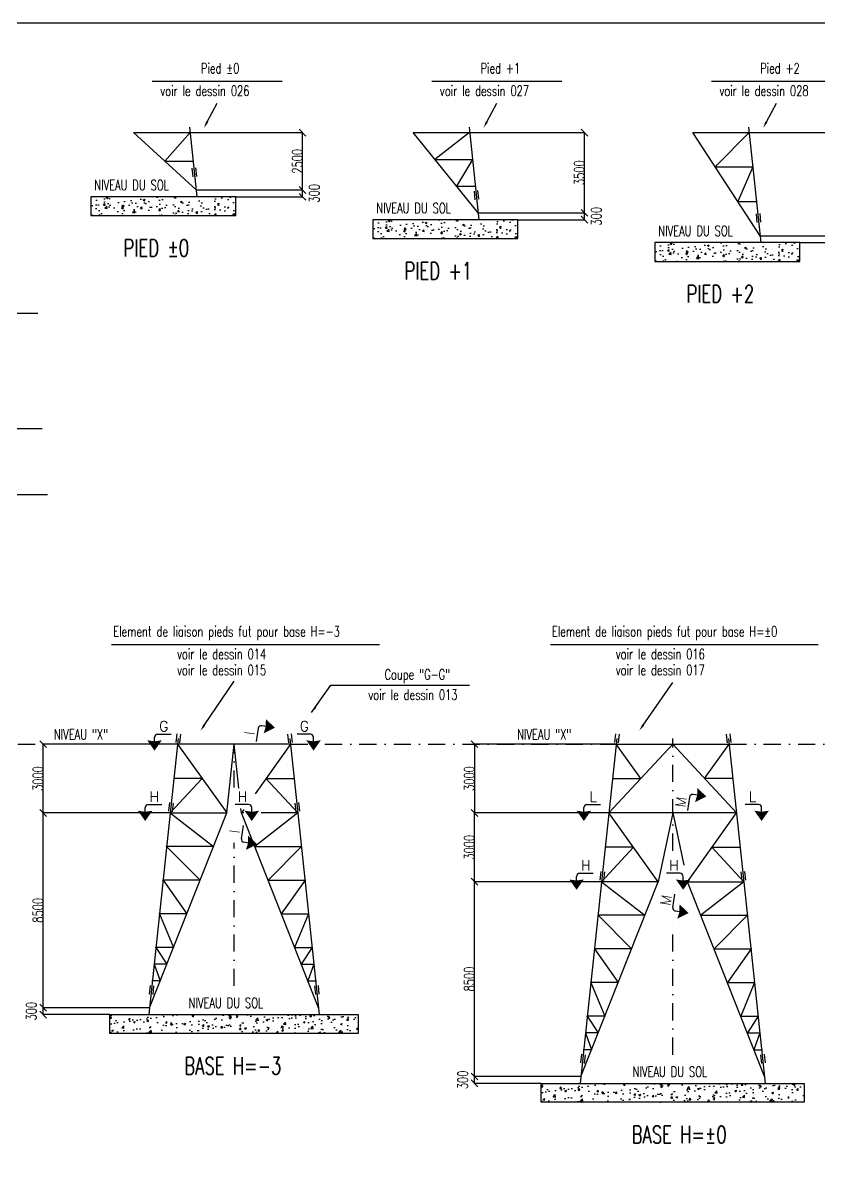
# Model space of a CAD drawing. Header units: metres. Extents: x 3750 to 162459, y 750 to 86850.
# Drawn here: x 44023 to 78731, y 36508 to 86850 of the extents above; entities that cross this region are included whole.
import ezdxf
from ezdxf.enums import TextEntityAlignment as Align

# ---------------------------------------------------------------- set-up
doc = ezdxf.new("R2010")
doc.units = ezdxf.units.M
doc.header["$LTSCALE"] = 1500
for name, pattern in [('DASHDOT', [1, 0.5, -0.25, 0, -0.25]), ('TRATTEGGIATA', [19.05, 12.7, -6.35]), ('TRATTOPUNTO', [25.4, 12.7, -6.35, 0, -6.35])]:
    doc.linetypes.add(name, pattern=pattern)
for name, color, linetype in [('ASSI', 3, 'Continuous'), ('LM', 7, 'Continuous'), ('LS', 7, 'Continuous'), ('LSP', 1, 'Continuous'), ('MZ', 6, 'DASHDOT'), ('QT_MPR', 7, 'Continuous'), ('REDUNDANT', 6, 'TRATTEGGIATA')]:
    doc.layers.add(name, color=color, linetype=linetype)
doc.styles.add('RD', font='ROMAND8.SHX', dxfattribs={"width": 0.7})
doc.styles.add('RS', font='ROMANS8.shx', dxfattribs={"width": 0.7})
doc.dimstyles.new('TRATTO', dxfattribs={"dimscale": 0, "dimtxt": 450, "dimasz": 300, "dimexe": 0, "dimexo": 0.06, "dimgap": 5, "dimtad": 1, "dimzin": 0, "dimdsep": 46, "dimtxsty": 'RS', "dimblk1": 'OBLIQUE', "dimblk2": 'OBLIQUE', "dimsah": 1, "dimcen": 0.09, "dimclrd": 2, "dimclre": 2, "dimclrt": 7, "dimadec": 0, "dimazin": 0, "dimtfac": 1, "dimtix": 1, "dimtmove": 2, "dimatfit": 3, "dimfxl": 1, "dimtolj": 1, "dimtzin": 0, "dimarcsym": 0})

# ---------------------------------------------------------------- blocks, each defined once
blk = doc.blocks.new('_OBLIQUE')
at = {"color": 0, "linetype": 'ByBlock'}
blk.add_line((-0.5, -0.5), (0.5, 0.5), dxfattribs=at)
blk = doc.blocks.new('*D18')
at = {"layer": 'DEFPOINTS', "color": 0, "transparency": 16777216}
for p in [(44897, 43890), (49535, 43890), (47810, 43590)]:
    blk.add_point(p, dxfattribs=at)
at = {"layer": 'LM', "color": 2, "lineweight": -2, "transparency": 16777216}
for p, q in [((49535, 43890), (44897, 43890)), ((44897, 43590), (44897, 43890)), ((47810, 43590), (44897, 43590))]:
    blk.add_line(p, q, dxfattribs=at)
at = {"layer": 'LM', "color": 2, "lineweight": -2, "transparency": 16777216, "xscale": 300, "yscale": 300, "zscale": 300}
for p, rotation in [((44897, 43890), 90), ((44897, 43590), 270)]:
    blk.add_blockref('_OBLIQUE', p, dxfattribs=dict(at, rotation=rotation))
at = {"layer": 'LM', "color": 7, "transparency": 16777216, "insert": (44382, 43740), "char_height": 450, "attachment_point": 5, "rotation": 90, "style": 'RS'}
blk.add_mtext('\\A1;300', dxfattribs=at)
blk = doc.blocks.new('*D19')
at = {"color": 2, "lineweight": -2, "transparency": 16777216}
for p, q in [((50440, 52390), (44897, 52390)), ((44897, 43890), (44897, 52390)), ((49535, 43890), (44897, 43890))]:
    blk.add_line(p, q, dxfattribs=at)
at = {"layer": 'DEFPOINTS', "color": 0, "transparency": 16777216}
for p in [(44897, 52390), (50440, 52390), (49535, 43890)]:
    blk.add_point(p, dxfattribs=at)
at = {"color": 2, "lineweight": -2, "transparency": 16777216, "xscale": 300, "yscale": 300, "zscale": 300}
for p, rotation in [((44897, 52390), 90), ((44897, 43890), 270)]:
    blk.add_blockref('_OBLIQUE', p, dxfattribs=dict(at, rotation=rotation))
at = {"color": 7, "transparency": 16777216, "insert": (44667, 48140), "char_height": 450, "attachment_point": 5, "rotation": 90, "style": 'RS'}
blk.add_mtext('\\A1;8500', dxfattribs=at)
blk = doc.blocks.new('*D20')
at = {"layer": 'DEFPOINTS', "color": 0, "transparency": 16777216}
for p in [(44897, 55390), (50759, 55390), (50440, 52390)]:
    blk.add_point(p, dxfattribs=at)
at = {"layer": 'LS', "color": 2, "lineweight": -2, "transparency": 16777216}
for p, q in [((50759, 55390), (44897, 55390)), ((44897, 52390), (44897, 55390)), ((50440, 52390), (44897, 52390))]:
    blk.add_line(p, q, dxfattribs=at)
at = {"layer": 'LS', "color": 2, "lineweight": -2, "transparency": 16777216, "xscale": 300, "yscale": 300, "zscale": 300}
for p, rotation in [((44897, 55390), 90), ((44897, 52390), 270)]:
    blk.add_blockref('_OBLIQUE', p, dxfattribs=dict(at, rotation=rotation))
at = {"layer": 'LS', "color": 7, "transparency": 16777216, "insert": (44667, 53890), "char_height": 450, "attachment_point": 5, "rotation": 90, "style": 'RS'}
blk.add_mtext('\\A1;3000', dxfattribs=at)
blk = doc.blocks.new('*D22')
at = {"layer": 'DEFPOINTS', "color": 0, "transparency": 16777216}
for p in [(63710, 40890), (68349, 40890), (66624, 40590)]:
    blk.add_point(p, dxfattribs=at)
at = {"layer": 'LM', "color": 2, "lineweight": -2, "transparency": 16777216}
for p, q in [((68349, 40890), (63710, 40890)), ((63710, 40590), (63710, 40890)), ((66623, 40590), (63710, 40590))]:
    blk.add_line(p, q, dxfattribs=at)
at = {"layer": 'LM', "color": 2, "lineweight": -2, "transparency": 16777216, "xscale": 300, "yscale": 300, "zscale": 300}
for p, rotation in [((63710, 40890), 90), ((63710, 40590), 270)]:
    blk.add_blockref('_OBLIQUE', p, dxfattribs=dict(at, rotation=rotation))
at = {"layer": 'LM', "color": 7, "transparency": 16777216, "insert": (63196, 40740), "char_height": 450, "attachment_point": 5, "rotation": 90, "style": 'RS'}
blk.add_mtext('\\A1;300', dxfattribs=at)
blk = doc.blocks.new('*D21')
at = {"color": 2, "lineweight": -2, "transparency": 16777216}
for p, q in [((69253, 49390), (63710, 49390)), ((63710, 40890), (63710, 49390)), ((68349, 40890), (63710, 40890))]:
    blk.add_line(p, q, dxfattribs=at)
at = {"layer": 'DEFPOINTS', "color": 0, "transparency": 16777216}
for p in [(63710, 49390), (69253, 49390), (68349, 40890)]:
    blk.add_point(p, dxfattribs=at)
at = {"color": 2, "lineweight": -2, "transparency": 16777216, "xscale": 300, "yscale": 300, "zscale": 300}
for p, rotation in [((63710, 49390), 90), ((63710, 40890), 270)]:
    blk.add_blockref('_OBLIQUE', p, dxfattribs=dict(at, rotation=rotation))
at = {"color": 7, "transparency": 16777216, "insert": (63480, 45140), "char_height": 450, "attachment_point": 5, "rotation": 90, "style": 'RS'}
blk.add_mtext('\\A1;8500', dxfattribs=at)
blk = doc.blocks.new('*D23')
at = {"layer": 'DEFPOINTS', "color": 0, "transparency": 16777216}
for p in [(63710, 52390), (69572, 52390), (69253, 49390)]:
    blk.add_point(p, dxfattribs=at)
at = {"layer": 'LS', "color": 2, "lineweight": -2, "transparency": 16777216}
for p, q in [((69572, 52390), (63710, 52390)), ((63710, 49390), (63710, 52390)), ((69253, 49390), (63710, 49390))]:
    blk.add_line(p, q, dxfattribs=at)
at = {"layer": 'LS', "color": 2, "lineweight": -2, "transparency": 16777216, "xscale": 300, "yscale": 300, "zscale": 300}
for p, rotation in [((63710, 52390), 90), ((63710, 49390), 270)]:
    blk.add_blockref('_OBLIQUE', p, dxfattribs=dict(at, rotation=rotation))
at = {"layer": 'LS', "color": 7, "transparency": 16777216, "insert": (63480, 50890), "char_height": 450, "attachment_point": 5, "rotation": 90, "style": 'RS'}
blk.add_mtext('\\A1;3000', dxfattribs=at)
blk = doc.blocks.new('*D24')
at = {"layer": 'DEFPOINTS', "color": 0, "transparency": 16777216}
for p in [(69892, 55390), (63710, 52390), (69572, 52390)]:
    blk.add_point(p, dxfattribs=at)
at = {"layer": 'LS', "color": 2, "lineweight": -2, "transparency": 16777216}
for p, q in [((69892, 55390), (63710, 55390)), ((63710, 55390), (63710, 52390)), ((69572, 52390), (63710, 52390))]:
    blk.add_line(p, q, dxfattribs=at)
at = {"layer": 'LS', "color": 2, "lineweight": -2, "transparency": 16777216, "xscale": 300, "yscale": 300, "zscale": 300}
for p, rotation in [((63710, 55390), 90), ((63710, 52390), 270)]:
    blk.add_blockref('_OBLIQUE', p, dxfattribs=dict(at, rotation=rotation))
at = {"layer": 'LS', "color": 7, "transparency": 16777216, "insert": (63480, 53890), "char_height": 450, "attachment_point": 5, "rotation": 90, "style": 'RS'}
blk.add_mtext('\\A1;3000', dxfattribs=at)
blk = doc.blocks.new('*D41')
at = {"layer": 'DEFPOINTS', "color": 0, "transparency": 16777216}
for p in [(51570, 79571), (56209, 79571), (53296, 79271)]:
    blk.add_point(p, dxfattribs=at)
at = {"layer": 'LM', "color": 2, "lineweight": -2, "transparency": 16777216}
for p, q in [((51570, 79571), (56209, 79571)), ((56209, 79271), (56209, 79571)), ((53296, 79271), (56209, 79271))]:
    blk.add_line(p, q, dxfattribs=at)
at = {"layer": 'LM', "color": 2, "lineweight": -2, "transparency": 16777216, "xscale": 300, "yscale": 300, "zscale": 300}
for p, rotation in [((56209, 79571), 90), ((56209, 79271), 270)]:
    blk.add_blockref('_OBLIQUE', p, dxfattribs=dict(at, rotation=rotation))
at = {"layer": 'LM', "color": 7, "transparency": 16777216, "insert": (56723, 79421), "char_height": 450, "attachment_point": 5, "rotation": 90, "style": 'RS'}
blk.add_mtext('\\A1;300', dxfattribs=at)
blk = doc.blocks.new('*D40')
at = {"color": 2, "lineweight": -2, "transparency": 16777216}
for p, q in [((51304, 82071), (56209, 82071)), ((56209, 79571), (56209, 82071)), ((51570, 79571), (56209, 79571))]:
    blk.add_line(p, q, dxfattribs=at)
at = {"layer": 'DEFPOINTS', "color": 0, "transparency": 16777216}
for p in [(51304, 82071), (56209, 82071), (51570, 79571)]:
    blk.add_point(p, dxfattribs=at)
at = {"color": 2, "lineweight": -2, "transparency": 16777216, "xscale": 300, "yscale": 300, "zscale": 300}
for p, rotation in [((56209, 82071), 90), ((56209, 79571), 270)]:
    blk.add_blockref('_OBLIQUE', p, dxfattribs=dict(at, rotation=rotation))
at = {"color": 7, "transparency": 16777216, "insert": (55979, 80821), "char_height": 450, "attachment_point": 5, "rotation": 90, "style": 'RS'}
blk.add_mtext('\\A1;2500', dxfattribs=at)
blk = doc.blocks.new('*D43')
at = {"layer": 'DEFPOINTS', "color": 0, "transparency": 16777216}
for p in [(63870, 78571), (68509, 78571), (65596, 78271)]:
    blk.add_point(p, dxfattribs=at)
at = {"layer": 'LM', "color": 2, "lineweight": -2, "transparency": 16777216}
for p, q in [((63870, 78571), (68509, 78571)), ((68509, 78271), (68509, 78571)), ((65596, 78271), (68509, 78271))]:
    blk.add_line(p, q, dxfattribs=at)
at = {"layer": 'LM', "color": 2, "lineweight": -2, "transparency": 16777216, "xscale": 300, "yscale": 300, "zscale": 300}
for p, rotation in [((68509, 78571), 90), ((68509, 78271), 270)]:
    blk.add_blockref('_OBLIQUE', p, dxfattribs=dict(at, rotation=rotation))
at = {"layer": 'LM', "color": 7, "transparency": 16777216, "insert": (69023, 78421), "char_height": 450, "attachment_point": 5, "rotation": 90, "style": 'RS'}
blk.add_mtext('\\A1;300', dxfattribs=at)
blk = doc.blocks.new('*D42')
at = {"color": 2, "lineweight": -2, "transparency": 16777216}
for p, q in [((63498, 82071), (68509, 82071)), ((68509, 78571), (68509, 82071)), ((63870, 78571), (68509, 78571))]:
    blk.add_line(p, q, dxfattribs=at)
at = {"layer": 'DEFPOINTS', "color": 0, "transparency": 16777216}
for p in [(63498, 82071), (68509, 82071), (63870, 78571)]:
    blk.add_point(p, dxfattribs=at)
at = {"color": 2, "lineweight": -2, "transparency": 16777216, "xscale": 300, "yscale": 300, "zscale": 300}
for p, rotation in [((68509, 82071), 90), ((68509, 78571), 270)]:
    blk.add_blockref('_OBLIQUE', p, dxfattribs=dict(at, rotation=rotation))
at = {"color": 7, "transparency": 16777216, "insert": (68279, 80321), "char_height": 450, "attachment_point": 5, "rotation": 90, "style": 'RS'}
blk.add_mtext('\\A1;3500', dxfattribs=at)
blk = doc.blocks.new('*D45')
at = {"layer": 'DEFPOINTS', "color": 0, "transparency": 16777216}
for p in [(76170, 77571), (80809, 77571), (77896, 77271)]:
    blk.add_point(p, dxfattribs=at)
at = {"layer": 'LM', "color": 2, "lineweight": -2, "transparency": 16777216}
for p, q in [((76170, 77571), (80809, 77571)), ((80809, 77271), (80809, 77571)), ((77896, 77271), (80809, 77271))]:
    blk.add_line(p, q, dxfattribs=at)
at = {"layer": 'LM', "color": 2, "lineweight": -2, "transparency": 16777216, "xscale": 300, "yscale": 300, "zscale": 300}
for p, rotation in [((80809, 77571), 90), ((80809, 77271), 270)]:
    blk.add_blockref('_OBLIQUE', p, dxfattribs=dict(at, rotation=rotation))
at = {"layer": 'LM', "color": 7, "transparency": 16777216, "insert": (81323, 77421), "char_height": 450, "attachment_point": 5, "rotation": 90, "style": 'RS'}
blk.add_mtext('\\A1;300', dxfattribs=at)
blk = doc.blocks.new('*D44')
at = {"color": 2, "lineweight": -2, "transparency": 16777216}
for p, q in [((75692, 82071), (80809, 82071)), ((80809, 77571), (80809, 82071)), ((76170, 77571), (80809, 77571))]:
    blk.add_line(p, q, dxfattribs=at)
at = {"layer": 'DEFPOINTS', "color": 0, "transparency": 16777216}
for p in [(75692, 82071), (80809, 82071), (76170, 77571)]:
    blk.add_point(p, dxfattribs=at)
at = {"color": 2, "lineweight": -2, "transparency": 16777216, "xscale": 300, "yscale": 300, "zscale": 300}
for p, rotation in [((80809, 82071), 90), ((80809, 77571), 270)]:
    blk.add_blockref('_OBLIQUE', p, dxfattribs=dict(at, rotation=rotation))
at = {"color": 7, "transparency": 16777216, "insert": (80579, 79821), "char_height": 450, "attachment_point": 5, "rotation": 90, "style": 'RS'}
blk.add_mtext('\\A1;4500', dxfattribs=at)

msp = doc.modelspace()

# ---------------------------------------------------------------- hatches: boundary and pattern name
at = {"layer": 'LS'}
h = msp.add_hatch(dxfattribs=at)
h.set_pattern_fill('AR-CONC', color=3, scale=112.501668, style=0)
h.set_pattern_definition([(50, (-342723.1, 8144.8), (806.9297, -70.5972), [84.3763, -928.1388]), (355, (-342723.1, 8144.8), (-156.0976, 846.2287), [67.501, -742.511]), (100.4514, (-342655.9, 8138.9), (650.8327, 775.631), [71.7088, -788.7966]), (46.1842, (-342723.1, 8369.8), (1200.664, -186.2117), [126.5644, -1392.208]), (96.6356, (-342623.1, 8354.3), (1051.511, 1095.899), [107.563, -1183.1947]), (351.1842, (-342723.1, 8369.8), (1051.5103, 1095.8997), [101.2515, -1113.7665]), (21, (-342610.6, 8313.6), (671.5304, -452.953), [84.3763, -928.1388]), (326, (-342610.6, 8313.6), (273.7338, 815.8059), [67.501, -742.511]), (71.4514, (-342554.66, 8275.8), (945.2645, 362.8522), [71.7088, -788.7966]), (37.5, (-342723.12, 8144.82), (13.68004, 374.51114), [0, -733.5109, 0, -753.7612, 0, -745.32355]), (7.5, (-342723.12, 8144.8), (295.9576, 443.71976), [0, -429.75637, 0, -716.63563, 0, -284.0667]), (327.5, (-342974, 8144.82), (600.55915, -25.3746), [0, -281.25417, 0, -877.513, 0, -1164.39227]), (317.5, (-343086.5, 8144.8), (656.0942, 112.6198), [0, -365.6304, 0, -582.75864, 0, -826.8873])])
h.paths.add_polyline_path([(46979.686, 79271.336), (46979.686, 78451.305), (53295.786, 78451.305), (53295.786, 79271.336)])
h = msp.add_hatch(dxfattribs=at)
h.set_pattern_fill('AR-CONC', color=3, scale=112.501668, style=0)
h.set_pattern_definition([(50, (-330423.1, 7144.8), (806.9297, -70.5972), [84.3763, -928.1388]), (355, (-330423.1, 7144.8), (-156.0976, 846.2287), [67.501, -742.511]), (100.4514, (-330355.9, 7138.9), (650.8327, 775.631), [71.7088, -788.7966]), (46.1842, (-330423.1, 7369.8), (1200.664, -186.2117), [126.5644, -1392.208]), (96.6356, (-330323.1, 7354.3), (1051.511, 1095.899), [107.563, -1183.1947]), (351.1842, (-330423.1, 7369.8), (1051.5103, 1095.8997), [101.2515, -1113.7665]), (21, (-330310.6, 7313.6), (671.5304, -452.953), [84.3763, -928.1388]), (326, (-330310.6, 7313.6), (273.7338, 815.8059), [67.501, -742.511]), (71.4514, (-330254.66, 7275.8), (945.2645, 362.8522), [71.7088, -788.7966]), (37.5, (-330423.12, 7144.82), (13.68004, 374.51114), [0, -733.5109, 0, -753.7612, 0, -745.32355]), (7.5, (-330423.12, 7144.8), (295.9576, 443.71976), [0, -429.75637, 0, -716.63563, 0, -284.0667]), (327.5, (-330674, 7144.82), (600.55915, -25.3746), [0, -281.25417, 0, -877.513, 0, -1164.39227]), (317.5, (-330786.5, 7144.8), (656.0942, 112.6198), [0, -365.6304, 0, -582.75864, 0, -826.8873])])
h.paths.add_polyline_path([(59279.687, 78271.336), (59279.687, 77451.305), (65595.788, 77451.305), (65595.788, 78271.336)])
h = msp.add_hatch(dxfattribs=at)
h.set_pattern_fill('AR-CONC', color=3, scale=112.501668, style=0)
h.set_pattern_definition([(50, (-318123.1, 6144.8), (806.9297, -70.5972), [84.3763, -928.1388]), (355, (-318123.1, 6144.8), (-156.0976, 846.2287), [67.501, -742.511]), (100.4514, (-318055.9, 6138.9), (650.8327, 775.631), [71.7088, -788.7966]), (46.1842, (-318123.1, 6369.8), (1200.664, -186.2117), [126.5644, -1392.208]), (96.6356, (-318023.1, 6354.3), (1051.511, 1095.899), [107.563, -1183.1947]), (351.1842, (-318123.1, 6369.8), (1051.5103, 1095.8997), [101.2515, -1113.7665]), (21, (-318010.6, 6313.6), (671.5304, -452.953), [84.3763, -928.1388]), (326, (-318010.6, 6313.6), (273.7338, 815.8059), [67.501, -742.511]), (71.4514, (-317954.66, 6275.8), (945.2645, 362.8522), [71.7088, -788.7966]), (37.5, (-318123.12, 6144.82), (13.68004, 374.51114), [0, -733.5109, 0, -753.7612, 0, -745.32355]), (7.5, (-318123.1, 6144.8), (295.9576, 443.71976), [0, -429.75637, 0, -716.63563, 0, -284.0667]), (327.5, (-318374, 6144.82), (600.55915, -25.3746), [0, -281.25417, 0, -877.513, 0, -1164.39227]), (317.5, (-318486.5, 6144.8), (656.0942, 112.6198), [0, -365.6304, 0, -582.75864, 0, -826.8873])])
h.paths.add_polyline_path([(71579.689, 77271.336), (71579.689, 76451.305), (77895.789, 76451.305), (77895.789, 77271.336)])
h = msp.add_hatch(dxfattribs=at)
h.set_pattern_fill('AR-CONC', color=3, scale=112.501668, style=0)
h.set_pattern_definition([(50, (-301913.87, -27536.5), (806.9297, -70.5972), [84.3763, -928.1388]), (355, (-301913.9, -27536.5), (-156.0976, 846.2287), [67.501, -742.511]), (100.4514, (-301846.6, -27542.4), (650.8327, 775.631), [71.7088, -788.7966]), (46.1842, (-301913.9, -27311.5), (1200.664, -186.2117), [126.5644, -1392.208]), (96.6356, (-301813.8, -27327), (1051.511, 1095.899), [107.563, -1183.1947]), (351.1842, (-301913.9, -27311.5), (1051.5103, 1095.8997), [101.2515, -1113.7665]), (21, (-301801.36, -27367.75), (671.5304, -452.953), [84.3763, -928.1388]), (326, (-301801.4, -27367.75), (273.7338, 815.8059), [67.501, -742.511]), (71.4514, (-301745.4, -27405.5), (945.2645, 362.8522), [71.7088, -788.7966]), (37.5, (-301913.87, -27536.5), (13.68004, 374.51114), [0, -733.5109, 0, -753.7612, 0, -745.32355]), (7.5, (-301913.87, -27536.5), (295.9576, 443.71976), [0, -429.75637, 0, -716.63563, 0, -284.0667]), (327.5, (-302164.74, -27536.5), (600.55915, -25.3746), [0, -281.2542, 0, -877.513, 0, -1164.39227]), (317.5, (-302277.25, -27536.5), (656.0942, 112.6198), [0, -365.6304, 0, -582.75864, 0, -826.8873])])
h.paths.add_polyline_path([(58635.358, 43590.019), (47809.791, 43590.019), (47809.791, 42769.988), (58635.358, 42769.988)])
h = msp.add_hatch(dxfattribs=at)
h.set_pattern_fill('AR-CONC', color=3, scale=112.501668, style=0)
h.set_pattern_definition([(50, (-283100.1, -30536.5), (806.9297, -70.5972), [84.3763, -928.1388]), (355, (-283100.1, -30536.5), (-156.0976, 846.2287), [67.501, -742.511]), (100.4514, (-283032.9, -30542.4), (650.8327, 775.631), [71.7088, -788.7966]), (46.1842, (-283100.1, -30311.5), (1200.664, -186.2117), [126.5644, -1392.208]), (96.6356, (-283000.1, -30327), (1051.511, 1095.899), [107.563, -1183.1947]), (351.1842, (-283100.1, -30311.5), (1051.5103, 1095.8997), [101.2515, -1113.7665]), (21, (-282987.6, -30367.75), (671.5304, -452.953), [84.3763, -928.1388]), (326, (-282987.6, -30367.75), (273.7338, 815.8059), [67.501, -742.511]), (71.4514, (-282931.66, -30405.5), (945.2645, 362.8522), [71.7088, -788.7966]), (37.5, (-283100.12, -30536.5), (13.68004, 374.51114), [0, -733.5109, 0, -753.7612, 0, -745.32355]), (7.5, (-283100.12, -30536.5), (295.9576, 443.71976), [0, -429.75637, 0, -716.63563, 0, -284.0667]), (327.5, (-283351, -30536.5), (600.55915, -25.3746), [0, -281.2542, 0, -877.513, 0, -1164.39227]), (317.5, (-283463.5, -30536.5), (656.0942, 112.6198), [0, -365.6304, 0, -582.75864, 0, -826.8873])])
h.paths.add_polyline_path([(78087.399, 40590.019), (66623.534, 40590.019), (66623.534, 39769.988), (78087.399, 39769.988)])

# ---------------------------------------------------------------- linework, layer by layer
at = {"color": 6}
for p, q in [((51570.236, 79571.336), (48840.449, 82071.336)), ((48840.449, 82071.336), (51304.279, 82071.336)), ((63870.238, 78571.336), (61034.068, 82071.336)), ((61034.068, 82071.336), (63497.898, 82071.336)), ((76170.24, 77571.336), (73227.687, 82071.336)), ((73227.687, 82071.336), (75691.516, 82071.336)), ((55686.404, 55390.019), (50758.745, 55390.019)), ((50758.745, 55390.019), (52903.425, 52390.019)), ((52903.425, 52390.019), (53222.574, 55390.019)), ((53427.351, 53465.116), (53222.574, 55390.019)), ((55686.404, 55390.019), (54137.733, 53223.723)), ((69572.487, 52390.019), (72355.466, 55390.019)), ((69891.636, 55390.019), (74819.296, 55390.019)), ((70963.977, 53890.019), (69891.636, 55390.019)), ((72355.466, 55390.019), (75138.445, 52390.019)), ((73746.955, 53890.019), (74819.296, 55390.019)), ((50439.596, 52390.019), (51831.085, 53890.019)), ((51831.085, 53890.019), (50599.17, 53890.019)), ((56005.553, 52390.019), (54614.064, 53890.019)), ((54614.064, 53890.019), (55845.979, 53890.019)), ((69732.062, 53890.019), (70963.977, 53890.019)), ((74978.87, 53890.019), (73746.955, 53890.019)), ((50439.596, 52390.019), (52903.425, 52390.019)), ((53541.723, 52390.019), (53521.445, 52580.637)), ((53651.727, 52543.894), (53541.723, 52390.019)), ((53647.103, 52390.019), (53541.723, 52390.019)), ((56005.553, 52390.019), (54403.796, 52390.019)), ((71717.168, 49390.019), (69572.487, 52390.019)), ((75138.445, 52390.019), (69572.487, 52390.019)), ((72355.466, 52390.019), (71717.168, 49390.019)), ((72355.466, 52390.019), (72840.651, 50109.65)), ((72993.764, 49390.019), (75138.445, 52390.019)), ((69253.338, 49390.019), (70644.828, 50890.019)), ((70644.828, 50890.019), (69412.913, 50890.019)), ((75457.594, 49390.019), (74066.104, 50890.019)), ((74066.104, 50890.019), (75298.019, 50890.019)), ((71717.168, 49390.019), (69253.338, 49390.019)), ((72993.764, 49390.019), (75457.594, 49390.019))]:
    msp.add_line(p, q, dxfattribs=at)
at = {"color": 6, "ltscale": 0.01}
for p, q in [((51278.534, 82313.333), (51602.151, 79271.336)), ((63472.153, 82313.333), (63902.153, 78271.336)), ((75665.772, 82313.333), (76202.155, 77271.336)), ((51388.521, 80523.216), (51428.879, 80143.846)), ((51547.623, 80540.142), (51587.982, 80160.771)), ((63847.625, 79540.142), (63887.984, 79160.771)), ((63688.523, 79523.216), (63728.881, 79143.846)), ((76147.627, 78540.142), (76187.985, 78160.771)), ((75988.525, 78523.216), (76028.883, 78143.846)), ((50784.489, 55632.015), (50467.141, 52648.941)), ((50726.017, 55838.627), (50685.659, 55459.256)), ((50885.12, 55821.701), (50844.761, 55442.33)), ((55560.029, 55821.701), (55600.388, 55442.33)), ((55660.66, 55632.015), (55978.008, 52648.941)), ((55719.131, 55838.627), (55759.49, 55459.256)), ((69917.381, 55632.015), (69280.883, 49648.941)), ((69858.909, 55838.627), (69818.551, 55459.256)), ((70018.011, 55821.701), (69977.653, 55442.33)), ((74692.921, 55821.701), (74733.28, 55442.33)), ((74793.552, 55632.015), (75430.049, 49648.941)), ((74852.023, 55838.627), (74892.382, 55459.256)), ((50467.141, 52648.941), (49503.425, 43590.019)), ((49535.34, 43890.019), (52903.425, 52390.019)), ((50406.868, 52838.627), (50366.51, 52459.256)), ((50439.596, 52390.019), (52322.266, 50923.352)), ((50565.971, 52821.701), (50525.612, 52442.33)), ((56909.808, 43890.019), (53541.723, 52390.019)), ((56005.553, 52390.019), (54122.883, 50923.352)), ((55879.178, 52821.701), (55919.537, 52442.33)), ((55978.008, 52648.941), (56941.723, 43590.019)), ((56038.28, 52838.627), (56078.639, 52459.256)), ((52322.266, 50923.352), (50283.567, 50923.352)), ((50283.567, 50923.352), (51741.106, 49456.686)), ((54122.883, 50923.352), (56161.582, 50923.352)), ((56161.582, 50923.352), (54704.043, 49456.686)), ((69220.611, 49838.627), (69180.253, 49459.256)), ((75490.321, 49838.627), (75530.68, 49459.256)), ((51741.106, 49456.686), (50127.539, 49456.686)), ((50127.539, 49456.686), (51159.946, 47990.019)), ((54704.043, 49456.686), (56317.61, 49456.686)), ((56317.61, 49456.686), (55285.203, 47990.019)), ((69280.883, 49648.941), (68317.168, 40590.019)), ((68349.083, 40890.019), (71717.168, 49390.019)), ((69253.338, 49390.019), (71136.008, 47923.352)), ((69379.713, 49821.701), (69339.355, 49442.33)), ((76361.849, 40890.019), (72993.764, 49390.019)), ((75457.594, 49390.019), (73574.924, 47923.352)), ((75331.219, 49821.701), (75371.577, 49442.33)), ((75430.049, 49648.941), (76393.764, 40590.019)), ((51159.946, 47990.019), (49971.511, 47990.019)), ((49971.511, 47990.019), (50578.786, 46523.352)), ((55285.203, 47990.019), (56473.638, 47990.019)), ((56473.638, 47990.019), (55866.362, 46523.352)), ((71136.008, 47923.352), (69097.31, 47923.352)), ((69097.31, 47923.352), (70554.849, 46456.686)), ((73574.924, 47923.352), (75613.622, 47923.352)), ((75613.622, 47923.352), (74156.084, 46456.686)), ((50578.786, 46523.352), (49815.482, 46523.352)), ((49815.482, 46523.352), (50288.206, 45790.019)), ((55866.362, 46523.352), (56629.667, 46523.352)), ((56629.667, 46523.352), (56156.942, 45790.019)), ((70554.849, 46456.686), (68941.282, 46456.686)), ((68941.282, 46456.686), (69973.689, 44990.019)), ((74156.084, 46456.686), (75769.651, 46456.686)), ((75769.651, 46456.686), (74737.243, 44990.019)), ((50288.206, 45790.019), (49737.468, 45790.019)), ((49737.468, 45790.019), (49997.627, 45056.686)), ((56156.942, 45790.019), (56707.681, 45790.019)), ((56707.681, 45790.019), (56447.522, 45056.686)), ((49557.953, 44858.825), (49517.595, 44479.454)), ((49997.627, 45056.686), (49659.454, 45056.686)), ((49717.056, 44841.899), (49676.697, 44462.528)), ((56447.522, 45056.686), (56785.695, 45056.686)), ((56728.093, 44841.899), (56768.452, 44462.528)), ((56887.195, 44858.825), (56927.554, 44479.454)), ((69973.689, 44990.019), (68785.253, 44990.019)), ((68785.253, 44990.019), (69392.529, 43523.352)), ((74737.243, 44990.019), (75925.679, 44990.019)), ((75925.679, 44990.019), (75318.403, 43523.352)), ((69392.529, 43523.352), (68629.225, 43523.352)), ((68629.225, 43523.352), (69101.949, 42790.019)), ((75318.403, 43523.352), (76081.707, 43523.352)), ((76081.707, 43523.352), (75608.983, 42790.019)), ((69101.949, 42790.019), (68551.211, 42790.019)), ((68551.211, 42790.019), (68811.369, 42056.686)), ((75608.983, 42790.019), (76159.721, 42790.019)), ((76159.721, 42790.019), (75899.563, 42056.686)), ((68371.696, 41858.825), (68331.338, 41479.454)), ((68811.369, 42056.686), (68473.197, 42056.686)), ((68530.798, 41841.899), (68490.44, 41462.528)), ((75899.563, 42056.686), (76237.736, 42056.686)), ((76180.134, 41841.899), (76220.492, 41462.528)), ((76339.236, 41858.825), (76379.595, 41479.454))]:
    msp.add_line(p, q, dxfattribs=at)
at = {"ltscale": 0.01}
for p in [(50283.567, 50923.352), (56161.582, 50923.352), (50127.539, 49456.686), (56317.61, 49456.686), (49971.511, 47990.019), (56473.638, 47990.019), (49815.482, 46523.352), (56629.667, 46523.352), (49659.454, 45056.686), (56785.695, 45056.686), (68785.253, 44990.019), (75925.679, 44990.019), (68629.225, 43523.352), (76081.707, 43523.352), (68473.197, 42056.686), (76237.736, 42056.686)]:
    msp.add_point(p, dxfattribs=at)
at = {"color": 6, "ltscale": 0.01}
for p in [(75613.622, 47923.352), (75769.651, 46456.686)]:
    msp.add_point(p, dxfattribs=at)
at = {"layer": 'ASSI', "linetype": 'TRATTOPUNTO', "ltscale": 2}
for p, q in [((52010.287, 79271.336), (50597.785, 79271.336)), ((64310.289, 78271.336), (62897.787, 78271.336)), ((76610.29, 77271.336), (75197.789, 77271.336))]:
    msp.add_line(p, q, dxfattribs=at)
at = {"layer": 'LS', "color": 6}
for p, q in [((49652.582, 84316.864), (55328.491, 84316.864)), ((61846.201, 84316.864), (67522.11, 84316.864)), ((74039.82, 84316.864), (79715.729, 84316.864)), ((47884.62, 59743.845), (59560.529, 59743.845)), ((67017.512, 59743.845), (78693.421, 59743.845)), ((57451.291, 57963.144), (63487.364, 57963.144))]:
    msp.add_line(p, q, dxfattribs=at)
at = {"layer": 'LS', "color": 8}
msp.add_lwpolyline([(3750, 86850), (3750, 750), (99150, 750), (99150, 12750), (125400, 12750), (125400, 86850), (3750, 86850)], close=True, dxfattribs=at)
at = {"layer": 'LS', "color": 6}
for points in [[(52054.115, 82540.345), (52490.537, 83352.773)], [(64247.734, 82540.345), (64684.156, 83352.773)], [(76441.353, 82540.345), (76877.775, 83352.773)], [(38645.086, 74192.876), (44668.566, 74192.876)], [(38835.2, 69168.795), (44858.68, 69168.795)], [(39069.86, 66286.367), (45093.34, 66286.367)], [(51929.957, 56226.222), (53222.574, 58133.202)], [(56607.958, 56767.65), (57451.291, 57963.144)], [(71065.747, 56224.233), (72355.466, 58079.753)]]:
    msp.add_lwpolyline(points, dxfattribs=at)
at = {"layer": 'LS', "color": 3}
for points in [[(53295.786, 79271.336), (46979.686, 79271.336), (46979.686, 78451.305), (53295.786, 78451.305)], [(65595.788, 78271.336), (59279.687, 78271.336), (59279.687, 77451.305), (65595.788, 77451.305)], [(77895.789, 77271.336), (71579.689, 77271.336), (71579.689, 76451.305), (77895.789, 76451.305)], [(47809.791, 43590.019), (58635.358, 43590.019), (58635.358, 42769.988), (47809.791, 42769.988)], [(66623.534, 40590.019), (78087.399, 40590.019), (78087.399, 39769.988), (66623.534, 39769.988)]]:
    msp.add_lwpolyline(points, close=True, dxfattribs=at)
at = {"layer": 'LS', "color": 6}
for points in [[(52098.162, 82516.684), (51912.147, 82276.063), (52010.068, 82564.007)], [(64291.781, 82516.684), (64105.766, 82276.063), (64203.687, 82564.007)], [(76485.4, 82516.684), (76299.385, 82276.063), (76397.306, 82564.007)], [(56822.404, 56983.32), (56607.958, 56767.65), (56740.865, 57041.212)], [(51971.345, 56198.168), (51761.632, 55977.895), (51888.569, 56254.276)], [(71106.803, 56195.696), (70894.524, 55977.895), (71024.69, 56252.77)]]:
    msp.add_solid(points, dxfattribs=at)
at = {"layer": 'LSP', "color": 3}
for p, q in [((54275.537, 56080.238), (54187.616, 55501.882)), ((54643.475, 56160.855), (54429.293, 56193.415)), ((49754.613, 55475.5), (49754.613, 55692.143)), ((49889.613, 55827.143), (50474.613, 55827.143)), ((56555.536, 55827.143), (55970.536, 55827.143)), ((56690.536, 55475.5), (56690.536, 55692.143)), ((73089.28, 53080.238), (73001.358, 52501.882)), ((73457.218, 53160.855), (73243.036, 53193.415)), ((49347.37, 52403.663), (49347.37, 52620.306)), ((49482.37, 52755.306), (50067.37, 52755.306)), ((53860.651, 52755.306), (53275.651, 52755.306)), ((53995.651, 52403.663), (53995.651, 52620.306)), ((68480.262, 52403.663), (68480.262, 52620.306)), ((68615.262, 52755.306), (69200.262, 52755.306)), ((76095.67, 52755.306), (75510.67, 52755.306)), ((76230.67, 52403.663), (76230.67, 52620.306)), ((53543.28, 51263.374), (53631.201, 51841.729)), ((53870.64, 51077.058), (53656.457, 51109.617)), ((68161.113, 49403.663), (68161.113, 49620.306)), ((68296.113, 49755.306), (68881.113, 49755.306)), ((72674.394, 49755.306), (72089.394, 49755.306)), ((72809.394, 49403.663), (72809.394, 49620.306)), ((72357.023, 48263.374), (72444.944, 48841.729)), ((72684.383, 48077.058), (72470.2, 48109.617))]:
    msp.add_line(p, q, dxfattribs=at)
for centre, start, end in [((54409.003, 56059.948), 81.3561125, 171.3561125), ((49889.613, 55692.143), 90, 180), ((56555.536, 55692.143), 0, 90), ((73222.746, 53059.948), 81.3561125, 171.3561125), ((49482.37, 52620.306), 90, 180), ((53860.651, 52620.306), 0, 90), ((68615.262, 52620.306), 90, 180), ((76095.67, 52620.306), 0, 90), ((53676.747, 51243.084), 171.3561125, 261.3561125), ((68296.113, 49620.306), 90, 180), ((72674.394, 49620.306), 0, 90), ((72490.489, 48243.084), 171.3561125, 261.3561125)]:
    msp.add_arc(centre, 135, start, end, dxfattribs=at)
for points in [[(55007.648, 56105.493), (54610.102, 56484.547), (54607.248, 56166.362)], [(55007.648, 56105.493), (54515.417, 55861.703), (54607.248, 56166.362)], [(49754.613, 55107.143), (49439.613, 55557.143), (49754.613, 55512.143)], [(49754.613, 55107.143), (50069.613, 55557.143), (49754.613, 55512.143)], [(56690.536, 55107.143), (56375.536, 55557.143), (56690.536, 55512.143)], [(56690.536, 55107.143), (57005.536, 55557.143), (56690.536, 55512.143)], [(73821.391, 53105.493), (73423.844, 53484.547), (73420.991, 53166.362)], [(73821.391, 53105.493), (73329.16, 52861.703), (73420.991, 53166.362)], [(49347.37, 52035.306), (49032.37, 52485.306), (49347.37, 52440.306)], [(49347.37, 52035.306), (49662.37, 52485.306), (49347.37, 52440.306)], [(53995.651, 52035.306), (53680.651, 52485.306), (53995.651, 52440.306)], [(53995.651, 52035.306), (54310.651, 52485.306), (53995.651, 52440.306)], [(68480.262, 52035.306), (68165.262, 52485.306), (68480.262, 52440.306)], [(68480.262, 52035.306), (68795.262, 52485.306), (68480.262, 52440.306)], [(76230.67, 52035.306), (75915.67, 52485.306), (76230.67, 52440.306)], [(76230.67, 52035.306), (76545.67, 52485.306), (76230.67, 52440.306)], [(54234.813, 51021.696), (53837.266, 51400.75), (53834.413, 51082.565)], [(54234.813, 51021.696), (53742.582, 50777.906), (53834.413, 51082.565)], [(68161.113, 49035.306), (67846.113, 49485.306), (68161.113, 49440.306)], [(68161.113, 49035.306), (68476.113, 49485.306), (68161.113, 49440.306)], [(72809.394, 49035.306), (72494.394, 49485.306), (72809.394, 49440.306)], [(72809.394, 49035.306), (73124.394, 49485.306), (72809.394, 49440.306)], [(73048.555, 48021.696), (72651.009, 48400.75), (72648.155, 48082.565)], [(73048.555, 48021.696), (72556.324, 47777.906), (72648.155, 48082.565)]]:
    msp.add_solid(points, dxfattribs=at)
at = {"layer": 'MZ'}
for p, q in [((22792.179, 55390.019), (44896.626, 55390.019)), ((53222.574, 53497.444), (53222.574, 55390.019)), ((55686.404, 55390.019), (69891.636, 55390.019)), ((72355.466, 50740.471), (72355.466, 55632.015)), ((74819.296, 55390.019), (82935.722, 55390.019)), ((53222.574, 44840.019), (53222.574, 51087.247)), ((72355.466, 41840.019), (72355.466, 47640.475))]:
    msp.add_line(p, q, dxfattribs=at)
at = {"layer": 'REDUNDANT'}
for p, q in [((51304.279, 82071.336), (50205.343, 80821.336)), ((63497.898, 82071.336), (61979.458, 80904.67)), ((75691.516, 82071.336), (74208.538, 80571.336)), ((50205.343, 80821.336), (51437.257, 80821.336)), ((61979.458, 80904.67), (63622.011, 80904.67)), ((63622.011, 80904.67), (62924.848, 79738.003)), ((74208.538, 80571.336), (75851.091, 80571.336)), ((75851.091, 80571.336), (75189.389, 79071.336)), ((62924.848, 79738.003), (63746.125, 79738.003)), ((75189.389, 79071.336), (76010.665, 79071.336))]:
    msp.add_line(p, q, dxfattribs=at)

# ---------------------------------------------------------------- texts
at = {"layer": 'LS', "style": 'RS', "width": 0.7}
for s, p in [('Pied %%P0', (51780.497, 84653.565)), ('Pied +1', (63974.116, 84653.565)), ('Pied +2', (76167.735, 84653.565)), ('voir le dessin 026', (50005.296, 83669.784)), ('voir le dessin 027', (62198.915, 83669.784)), ('voir le dessin 028', (74392.534, 83669.784)), ('Element de liaison pieds fut pour base H=-3', (47953.48, 60080.545)), ('Element de liaison pieds fut pour base H=%%P0', (67086.372, 60080.545)), ('voir le dessin 014', (50737.333, 59096.764)), ('voir le dessin 016', (69870.225, 59096.764)), ('voir le dessin 015', (50737.333, 58396.764)), ('Coupe "G-G"', (59786.241, 58205.234)), ('voir le dessin 017', (69870.225, 58396.764)), ('voir le dessin 013', (59081.306, 57319.336))]:
    msp.add_text(s, height=450, dxfattribs=at).set_placement(p)
at = {"layer": 'LS', "color": 7, "style": 'RS', "width": 0.7}
for p in [(47128.59, 79555.689), (59428.592, 78555.689), (71728.594, 77555.689), (51243.894, 43874.372), (70607.882, 40874.372)]:
    msp.add_text('NIVEAU DU SOL', height=450, dxfattribs=at).set_placement(p)
at = {"layer": 'LS', "color": 3, "style": 'RD'}
for s, p in [('G', (50156.349, 56170.407)), ('G', (56288.8, 56170.407)), ('H', (49749.106, 53098.57)), ('H', (53593.915, 53098.57)), ('L', (68881.998, 53098.57)), ('L', (75828.934, 53098.57)), ('H', (68562.849, 50098.57)), ('H', (72407.658, 50098.57))]:
    msp.add_text(s, height=450, dxfattribs=at).set_placement(p, align=Align.MIDDLE)
for s, p in [('I', (53896.083, 55868.121)), ('M', (72709.826, 52868.121)), ('I', (53244.003, 51578.67)), ('M', (72057.746, 48578.67))]:
    msp.add_text(s, height=450, rotation=81.3561125, dxfattribs=at).set_placement(p, align=Align.MIDDLE)
at = {"layer": 'LS', "color": 3, "char_height": 750, "attachment_point": 5, "style": 'RD'}
for s, insert in [('PIED %%P0 ', (49832.587, 77037.315)), ('PIED +1', (62132.589, 76037.315)), ('PIED +2 ', (74432.591, 75037.315)), ('BASE H=-3', (53171.788, 41355.998)), ('BASE H=%%P0', (72635.883, 38355.998))]:
    msp.add_mtext(s, dxfattribs=dict(at, insert=insert))
at = {"layer": 'QT_MPR', "color": 7, "style": 'RS', "width": 0.7}
for p in [(45367.105, 55586.57), (65570.454, 55586.57)]:
    msp.add_text('NIVEAU "X"', height=450, dxfattribs=at).set_placement(p)

# ---------------------------------------------------------------- dimensions: what is measured, and where the dimension line sits
for base, p1, p2, text, picture, middle in [((56208.95, 82071.336), (51570.236, 79571.336), (51304.279, 82071.336), '2500', '*D40', (55978.95, 80821.336)), ((68508.952, 82071.336), (63870.238, 78571.336), (63497.898, 82071.336), '3500', '*D42', (68278.952, 80321.336)), ((80808.954, 82071.336), (76170.24, 77571.336), (75691.516, 82071.336), '4500', '*D44', (80578.954, 79821.336)), ((44896.626, 52390.019), (49535.34, 43890.019), (50439.596, 52390.019), '8500', '*D19', (44666.626, 48140.019)), ((63710.369, 49390.019), (68349.083, 40890.019), (69253.338, 49390.019), '8500', '*D21', (63480.369, 45140.019))]:
    dim = msp.add_linear_dim(base=base, p1=p1, p2=p2, angle=90, text=text, dimstyle='TRATTO', override={"dimscale": 1})
    dim.commit()
    dim.dimension.update_dxf_attribs({"geometry": picture, "text_midpoint": middle})
at = {"layer": 'LM'}
for base, p1, p2, picture, middle in [((56208.95, 79571.336), (53295.786, 79271.336), (51570.236, 79571.336), '*D41', (56723.487, 79421.336)), ((68508.952, 78571.336), (65595.788, 78271.336), (63870.238, 78571.336), '*D43', (69023.489, 78421.336)), ((80808.954, 77571.336), (77895.789, 77271.336), (76170.24, 77571.336), '*D45', (81323.491, 77421.336)), ((44896.626, 43890.019), (47809.791, 43590.019), (49535.34, 43890.019), '*D18', (44382.089, 43740.019)), ((63710.369, 40890.019), (66623.534, 40590.019), (68349.083, 40890.019), '*D22', (63195.832, 40740.019))]:
    dim = msp.add_linear_dim(base=base, p1=p1, p2=p2, angle=90, dimstyle='TRATTO', override={"dimscale": 1, "dimdec": 0}, dxfattribs=at)
    dim.commit()
    dim.dimension.update_dxf_attribs({"geometry": picture, "text_midpoint": middle, "dimtype": 160})
at = {"layer": 'LS'}
for base, p1, p2, angle, picture, middle in [((44896.626, 55390.019), (50439.596, 52390.019), (50758.745, 55390.019), 90, '*D20', (44666.626, 53890.019)), ((63710.369, 52390.019), (69891.636, 55390.019), (69572.487, 52390.019), 270, '*D24', (63480.369, 53890.019)), ((63710.369, 52390.019), (69253.338, 49390.019), (69572.487, 52390.019), 90, '*D23', (63480.369, 50890.019))]:
    dim = msp.add_linear_dim(base=base, p1=p1, p2=p2, angle=angle, text='3000', dimstyle='TRATTO', override={"dimscale": 1}, dxfattribs=at)
    dim.commit()
    dim.dimension.update_dxf_attribs({"geometry": picture, "text_midpoint": middle})

doc.saveas('drawing.dxf')
